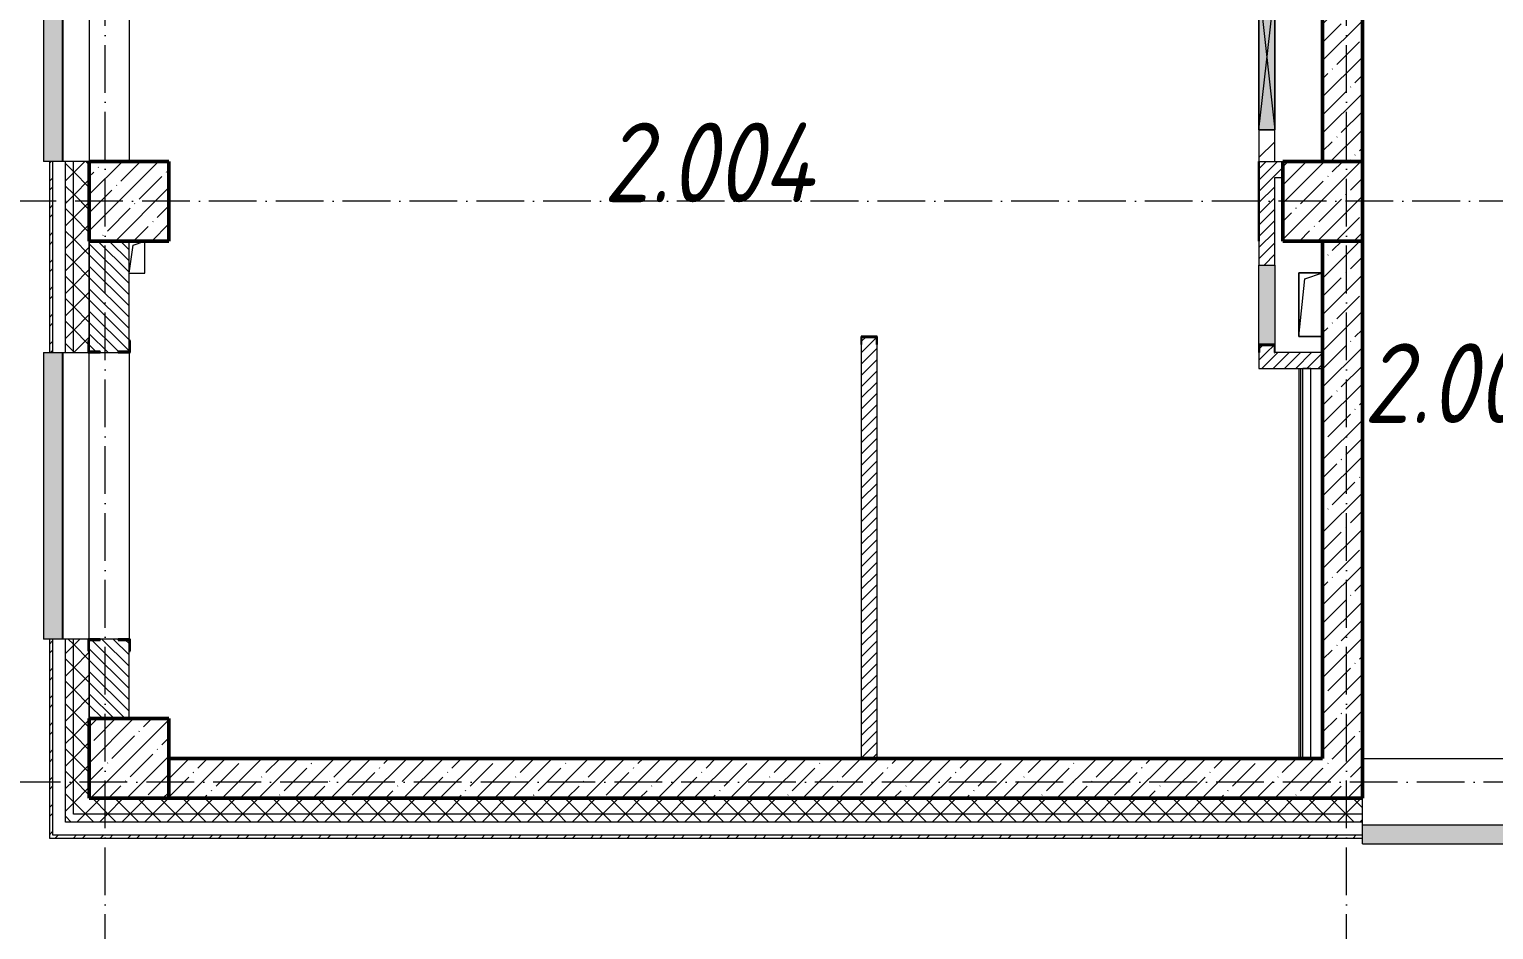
# Model space of a CAD drawing. Header units: millimetres. Extents: x -213536 to 1564669, y -45299 to 942238.
# Drawn here: x -18419 to -9217, y 513371 to 519028 of the extents above; entities that cross this region are included whole.
import ezdxf

# ---------------------------------------------------------------- set-up
doc = ezdxf.new("R2010")
doc.units = ezdxf.units.MM
doc.linetypes.add('50_200_ШТРИХ_1Т_ш5_п1_п1_', pattern=[700, 500, -100, 0, -100])
for name, color, linetype, lineweight in [('3.1) ЖБ окна 1.2 м', 102, 'Continuous', 30), ('3.3) Вычитаем ЖБбалки 0.4м -', 31, 'Continuous', 30), ('A-DETL-GENF-OTLN', 7, 'Continuous', 9), ('A-FLOR-____-OTLN', 7, 'Continuous', 9), ('A-GENM-____-MCUT', 7, 'Continuous', 25), ('A-GENM-____-OTLN', 7, 'Continuous', 9), ('A-GENM-____-OTLN-1', 7, 'Continuous', 25), ('A-GLAZ-____-OTLN', 7, 'Continuous', 9), ('A-WALL-____-MCUT', 7, 'Continuous', 13), ('A-WALL-____-MCUT-1', 7, 'Continuous', 9), ('A-WALL-____-MCUT-2', 7, 'Continuous', 50), ('A-WALL-____-OTLN', 7, 'Continuous', 9), ('A-WALL-____-PATT-1', 7, 'Continuous', 9), ('A-WALL-FNSH-MCUT-1', 7, 'Continuous', 9), ('S-COLS-____-MCUT', 7, 'Continuous', 50), ('S-COLS-____-OTLN', 7, 'Continuous', 9), ('S-GRID-____-OTLN-1', 7, '50_200_ШТРИХ_1Т_ш5_п1_п1_', 9), ('Марки помещений', 7, 'Continuous', 9)]:
    doc.layers.add(name, color=color, linetype=linetype, lineweight=lineweight)
doc.layers.add('A-GLAZ-____-OTLN-1', color=7, linetype='Continuous', lineweight=9, true_color=0xc0c0c0)
doc.styles.add('ISOCPEUR_I_2', font='isocpeui.ttf', dxfattribs={"width": 0.85, "height": 2.3})
pattern_1 = [(45, (-15591.66, 459015.94), (-70.71068, 70.71068), []), (135, (-15591.66, 459015.94), (-70.71068, -70.71068), [])]
pattern_2 = [(45, (-15591.66, 459015.94), (-114.04925, 114.04925), []), (45, (-15477.61, 459015.94), (-114.04925, 114.04925), [201.612, -40.322, 3.353, -36.97])]
pattern_3 = [(45, (-15591.663, 459015.94), (-35.35534, 35.35534), [])]
pattern_4 = [(45, (-15591.66, 459015.94), (-85.53659, 85.53659), []), (45, (-15534.64, 459015.94), (-85.53659, 85.53659), [])]

# ---------------------------------------------------------------- blocks, each defined once
blk = doc.blocks.new('BSC_Колонна _Прямоугольная - 500х500-V21-АР1_План отверстий 2 этажа в осях 1-64_Ю-ЯЯ')
at = {"layer": 'S-COLS-____-OTLN'}
h = blk.add_hatch(dxfattribs=at)
h.set_pattern_fill('FP_30', color=256, style=0, pattern_type=2)
h.set_pattern_definition([(45, (2200, -55431.04), (-114.04925, 114.04925), []), (45, (2314.05, -55431.04), (-114.04925, 114.04925), [201.613, -40.323, 3.353, -36.97])])
h.paths.add_polyline_path([(-250, -250), (250, -250), (250, 250), (-250, 250), (-250, 179.1)], flags=0)
at = {"layer": 'S-COLS-____-MCUT'}
for p, q in [((250, 250), (-250, 250)), ((-250, 250), (-250, -250)), ((250, -250), (250, 250)), ((-250, -250), (250, -250))]:
    blk.add_line(p, q, dxfattribs=at)
blk = doc.blocks.new('BSC_Колонна _Прямоугольная - 500х500-V57-АР1_План отверстий 2 этажа в осях 1-64_Ю-ЯЯ')
at = {"layer": 'S-COLS-____-OTLN'}
h = blk.add_hatch(dxfattribs=at)
h.set_pattern_fill('FP_68', color=256, style=0, pattern_type=2)
h.set_pattern_definition([(45, (2200, -58931.04), (-114.04925, 114.04925), []), (45, (2314.05, -58931.04), (-114.04925, 114.04925), [201.613, -40.323, 3.353, -36.97])])
h.paths.add_polyline_path([(-250, -250), (250, -250), (250, 250), (-250, 250), (-250, -92)], flags=0)
at = {"layer": 'S-COLS-____-MCUT'}
for p, q in [((250, 250), (-250, 250)), ((-250, 250), (-250, -250)), ((250, -250), (250, 250)), ((-250, -250), (250, -250))]:
    blk.add_line(p, q, dxfattribs=at)
blk = doc.blocks.new('BSC_Колонна _Прямоугольная - 500х500-V58-АР1_План отверстий 2 этажа в осях 1-64_Ю-ЯЯ')
at = {"layer": 'S-COLS-____-OTLN'}
h = blk.add_hatch(dxfattribs=at)
h.set_pattern_fill('FP_69', color=256, style=0, pattern_type=2)
h.set_pattern_definition([(45, (-5300, -58931.04), (-114.04925, 114.04925), []), (45, (-5185.95, -58931.04), (-114.04925, 114.04925), [201.613, -40.323, 3.353, -36.97])])
h.paths.add_polyline_path([(-250, -250), (250, -250), (250, 250), (-250, 250)], flags=0)
at = {"layer": 'S-COLS-____-MCUT'}
for p, q in [((250, 250), (-250, 250)), ((-250, 250), (-250, -250)), ((250, -250), (250, 250)), ((-250, -250), (250, -250))]:
    blk.add_line(p, q, dxfattribs=at)
blk = doc.blocks.new('Фахверк_СКБ_Уголок - 250_2700-27497298-АР1_План отверстий 2 этажа в осях 1-64_Ю-ЯЯ')
at = {"layer": 'A-GENM-____-MCUT'}
for p, q in [((200, 181), (125, 181)), ((125, 181), (125, 106)), ((125, 106), (131, 106)), ((131, 106), (131, 175)), ((131, 175), (200, 175)), ((200, 175), (200, 181)), ((131, -6), (125, -6)), ((125, -6), (125, -81)), ((125, -81), (200, -81)), ((131, -75), (131, -6)), ((200, -75), (131, -75)), ((200, -81), (200, -75))]:
    blk.add_line(p, q, dxfattribs=at)
blk = doc.blocks.new('AR_Отверстие Ниша - Лючок-32405778-АР1_План отверстий 2 этажа в осях 1-64_Ю-ЯЯ')
at = {"layer": 'A-GLAZ-____-OTLN'}
blk.add_hatch(color=256, dxfattribs=at).paths.add_polyline_path([(-250, 50), (-250, -50), (250, -50), (250, 50)], flags=0)
for p, q in [((-250, 50), (250, 50)), ((250, 50), (250, -50)), ((250, -50), (-250, -50))]:
    blk.add_line(p, q, dxfattribs=at)
blk = doc.blocks.new('154_Фахверк_СКБ_Швеллер - Тип_100_3960_зеркало-29769493-АР1_План отверстий 2 этажа в осях 1-64_Ю-ЯЯ')
at = {"layer": 'A-GENM-____-MCUT'}
for p, q in [((175, 50), (125, 50)), ((125, 50), (125, -50)), ((128, 47), (175, 47)), ((128, -47), (128, 47)), ((175, 47), (175, 50)), ((125, -50), (175, -50)), ((175, -47), (128, -47)), ((175, -50), (175, -47))]:
    blk.add_line(p, q, dxfattribs=at)
blk = doc.blocks.new('154_Фахверк_СКБ_Швеллер - Тип_100_3960-28331862-АР1_План отверстий 2 этажа в осях 1-64_Ю-ЯЯ')
at = {"layer": 'A-GENM-____-MCUT'}
for p, q in [((175, 50), (125, 50)), ((125, 50), (125, -50)), ((128, 47), (175, 47)), ((128, -47), (128, 47)), ((175, 47), (175, 50)), ((125, -50), (175, -50)), ((175, -47), (128, -47)), ((175, -50), (175, -47))]:
    blk.add_line(p, q, dxfattribs=at)
blk = doc.blocks.new('AR_Отверстие прямоугольное _в плите_ - AR_Отверстие прямоугольное _в плите_-30459278-АР1_План отверстий 2 этажа в осях 1-64_Ю-ЯЯ')
at = {"layer": 'A-GENM-____-OTLN'}
for p, q in [((75, 200), (-75, 200)), ((-75, 200), (-75, -200)), ((-37.5, 162.5), (75, 200)), ((-75, -200), (-37.5, 162.5)), ((-75, -200), (75, -200))]:
    blk.add_line(p, q, dxfattribs=at)
blk = doc.blocks.new('AR_Отверстие прямоугольное _в плите_ - AR_Отверстие прямоугольное _в плите_-V165-АР1_План отверстий 2 этажа в осях 1-64_Ю-ЯЯ')
at = {"layer": 'A-GENM-____-OTLN'}
for p, q in [((50, 100), (-50, 100)), ((-25, 75), (50, 100)), ((50, -100), (50, 100)), ((-50, -100), (-25, 75)), ((-50, -100), (50, -100))]:
    blk.add_line(p, q, dxfattribs=at)
blk = doc.blocks.new('Отлив_СКБ - Отлив витража_120_НВФ-31885283-АР1_План отверстий 2 этажа в осях 1-64_Ю-ЯЯ')
at = {"layer": 'A-GLAZ-____-OTLN-1'}
for points in [[(426.1, -2), (1000, -2), (1000, 0), (0, 0), (0, -2)], [(426.1, -120), (1000, -120), (1000, -2), (0, -2), (0, -120)]]:
    blk.add_hatch(color=256, dxfattribs=at).paths.add_polyline_path(points, flags=0)
at = {"layer": 'A-GLAZ-____-OTLN'}
for p, q in [((0, 0), (1000, 0)), ((1000, -2), (0, -2)), ((0, -120), (0, -83)), ((1000, -83), (1000, -120)), ((0, -120), (1000, -120))]:
    blk.add_line(p, q, dxfattribs=at)
blk = doc.blocks.new('Отлив_СКБ - Отлив витража_120_НВФ-31885689-АР1_План отверстий 2 этажа в осях 1-64_Ю-ЯЯ')
at = {"layer": 'A-GLAZ-____-OTLN-1'}
for points in [[(1800, 2), (1800, 120), (0, 120), (0, 2), (737.3, 2)], [(1800, 0), (1800, 2), (0, 2), (0, 0), (737.3, 0)]]:
    blk.add_hatch(color=256, dxfattribs=at).paths.add_polyline_path(points, flags=0)
at = {"layer": 'A-GLAZ-____-OTLN'}
for p, q in [((0, 83), (0, 120)), ((1800, 120), (0, 120)), ((1800, 120), (1800, 83)), ((0, 2), (1800, 2)), ((1800, 0), (0, 0))]:
    blk.add_line(p, q, dxfattribs=at)
blk = doc.blocks.new('AR_Отверстие прямоугольное _в стене_ - AR_Отверстие прямоугольное _в стене__ОВ-36801996-АР1_План отверстий 2 этажа в осях 1-64_Ю-ЯЯ')
at = {"layer": 'A-GLAZ-____-OTLN'}
blk.add_hatch(color=256, dxfattribs=at).paths.add_polyline_path([(-450, -50), (450, -50), (450, 50), (-450, 50)], flags=0)
at = {"layer": 'A-DETL-GENF-OTLN'}
for p, q in [((-450, -50), (-450, 50)), ((-450, 50), (450, 50)), ((450, 50), (-450, -50)), ((-450, 50), (450, -50)), ((450, 50), (-450, 50)), ((-450, 50), (-450, -50)), ((450, 50), (450, -50)), ((450, -50), (450, 50)), ((450, -50), (-450, -50)), ((-450, -50), (450, -50))]:
    blk.add_line(p, q, dxfattribs=at)
blk = doc.blocks.new('2этаж')
at = {"layer": 'S-GRID-____-OTLN-1', "color": 251, "ltscale": 0.6, "true_color": 0x636466}
for p, q in [((-17941.7, 511907.5), (-17941.7, 549908.8)), ((-10141.7, 511907.5), (-10141.7, 549908.8)), ((59888.4, 517947), (-20260.4, 517947)), ((88482.7, 514297), (-20260.4, 514297))]:
    blk.add_line(p, q, dxfattribs=at)

msp = doc.modelspace()

# ---------------------------------------------------------------- hatches: boundary and pattern name
at = {"layer": 'A-WALL-____-PATT-1'}
h = msp.add_hatch(dxfattribs=at)
h.set_pattern_fill('FP_3', color=256, style=0, pattern_type=2)
h.set_pattern_definition(pattern_4)
h.paths.add_polyline_path([(-18291.7, 513947), (-18271.7, 513947), (-18271.7, 515197), (-18291.7, 515197), (-18291.7, 514626.1)], flags=0)
h.paths.add_polyline_path([(-18271.7, 516997), (-18271.7, 518197), (-18291.7, 518197), (-18291.7, 516997)], flags=0)
h.paths.add_polyline_path([(-18271.7, 519997), (-18271.7, 521047), (-18291.7, 521047), (-18291.7, 519997)], flags=0)
h.paths.add_polyline_path([(-18271.7, 522847), (-18271.7, 523997), (-18291.7, 523997), (-18291.7, 522847)], flags=0)
h.paths.add_polyline_path([(-18271.7, 525797), (-18271.7, 526867), (-18291.7, 526867), (-18291.7, 525797)], flags=0)
h = msp.add_hatch(dxfattribs=at)
h.set_pattern_fill('FP_1', color=256, style=0, pattern_type=2)
h.set_pattern_definition(pattern_1)
h.paths.add_polyline_path([(-18191.7, 514047), (-18141.7, 514047), (-18141.7, 515197), (-18191.7, 515197), (-18191.7, 514626.1)], flags=0)
h.paths.add_polyline_path([(-18191.7, 516997), (-18141.7, 516997), (-18141.7, 518197), (-18191.7, 518197), (-18191.7, 517854.9)], flags=0)
h.paths.add_polyline_path([(-18191.7, 519997), (-18141.7, 519997), (-18141.7, 521047), (-18191.7, 521047)], flags=0)
h.paths.add_polyline_path([(-18141.7, 522847), (-18141.7, 523997), (-18191.7, 523997), (-18191.7, 522847)], flags=0)
h.paths.add_polyline_path([(-18191.7, 525797), (-18141.7, 525797), (-18141.7, 526697), (-18191.7, 526697), (-18191.7, 525927)], flags=0)
h = msp.add_hatch(dxfattribs=at)
h.set_pattern_fill('FP_1', color=256, style=0, pattern_type=2)
h.set_pattern_definition(pattern_1)
h.paths.add_polyline_path([(-18141.7, 514097), (-18041.7, 514097), (-18041.7, 515122), (-18047.7, 515122), (-18047.7, 515197), (-18141.7, 515197), (-18141.7, 514626.1)], flags=0)
h.paths.add_polyline_path([(-18041.7, 517697), (-18041.7, 518197), (-18141.7, 518197), (-18141.7, 517697)], flags=0)
h.paths.add_polyline_path([(-18047.7, 516997), (-18047.7, 517072), (-18041.7, 517072), (-18041.7, 517697), (-18141.7, 517697), (-18141.7, 516997)], flags=0)
h.paths.add_polyline_path([(-18047.7, 519997), (-18047.7, 520072), (-18041.7, 520072), (-18041.7, 521047), (-18141.7, 521047), (-18141.7, 519997)], flags=0)
h.paths.add_polyline_path([(-18047.7, 522847), (-18047.7, 522922), (-18041.7, 522922), (-18041.7, 523922), (-18047.7, 523922), (-18047.7, 523997), (-18141.7, 523997), (-18141.7, 522847)], flags=0)
h.paths.add_polyline_path([(-18141.7, 525797), (-18047.7, 525797), (-18047.7, 525872), (-18041.7, 525872), (-18041.7, 526697), (-18141.7, 526697), (-18141.7, 525927)], flags=0)
h = msp.add_hatch(dxfattribs=at)
h.set_pattern_fill('FP_4', color=256, style=0, pattern_type=2)
h.set_pattern_definition([(45, (-15591.66, 459015.94), (-84.85281, 84.85281), [])])
h.paths.add_polyline_path([(-10591.7, 518197), (-10591.7, 518397), (-10691.7, 518397), (-10691.7, 518197)], flags=0)
h.paths.add_polyline_path([(-10591.7, 519297), (-10591.7, 519597), (-10691.7, 519597), (-10691.7, 519297), (-10607, 519297)], flags=0)
h.paths.add_polyline_path([(-10591.7, 519897), (-10591.7, 520847), (-10691.7, 520847), (-10691.7, 519897), (-10615.7, 519897)], flags=0)
h = msp.add_hatch(dxfattribs=at)
h.set_pattern_fill('FP_13', color=256, style=0, pattern_type=2)
h.set_pattern_definition(pattern_2)
h.paths.add_polyline_path([(-10041.7, 518197), (-10041.7, 520547), (-10291.7, 520547), (-10291.7, 518197)], flags=0)
h = msp.add_hatch(dxfattribs=at)
h.set_pattern_fill('FP_5', color=256, style=0, pattern_type=2)
h.set_pattern_definition(pattern_3)
h.paths.add_polyline_path([(-10591.7, 518097), (-10541.7, 518097), (-10541.7, 518197), (-10691.7, 518197), (-10691.7, 518097)], flags=0)
h = msp.add_hatch(dxfattribs=at)
h.set_pattern_fill('FP_5', color=256, style=0, pattern_type=2)
h.set_pattern_definition(pattern_3)
h.paths.add_polyline_path([(-10594.7, 516997), (-10594.7, 517044), (-10688.7, 517044), (-10688.7, 516997), (-10641.7, 516997)], flags=0)
h.paths.add_polyline_path([(-10691.7, 517547), (-10591.7, 517547), (-10591.7, 518097), (-10691.7, 518097)], flags=0)
h = msp.add_hatch(dxfattribs=at)
h.set_pattern_fill('FP_6', color=256, style=0, pattern_type=2)
h.set_pattern_definition([(135, (-15591.663, 459015.94), (-35.35534, -35.35534), [])])
h.paths.add_polyline_path([(-18041.7, 514697), (-17791.7, 514697), (-17791.7, 515191), (-17860.7, 515191), (-17860.7, 515197), (-17972.7, 515197), (-17972.7, 515191), (-18041.7, 515191), (-18041.7, 515122)], flags=0)
h.paths.add_polyline_path([(-17972.7, 516997), (-17860.7, 516997), (-17860.7, 517003), (-17791.7, 517003), (-17791.7, 517697), (-18041.7, 517697), (-18041.7, 517003), (-17972.7, 517003)], flags=0)
h = msp.add_hatch(dxfattribs=at)
h.set_pattern_fill('FP_13', color=256, style=0, pattern_type=2)
h.set_pattern_definition(pattern_2)
h.paths.add_polyline_path([(-10041.7, 514447), (-10041.7, 517697), (-10291.7, 517697), (-10291.7, 514447)], flags=0)
h = msp.add_hatch(dxfattribs=at)
h.set_pattern_fill('FP_5', color=256, style=0, pattern_type=2)
h.set_pattern_definition(pattern_3)
h.paths.add_polyline_path([(-13191.7, 514447), (-13091.7, 514447), (-13091.7, 517047), (-13094.7, 517047), (-13094.7, 517094), (-13188.7, 517094), (-13188.7, 517047), (-13191.7, 517047)], flags=0)
h = msp.add_hatch(dxfattribs=at)
h.set_pattern_fill('FP_5', color=256, style=0, pattern_type=2)
h.set_pattern_definition(pattern_3)
h.paths.add_polyline_path([(-10591.7, 516897), (-10291.7, 516897), (-10291.7, 516997), (-10691.7, 516997), (-10691.7, 516897), (-10594.7, 516897)], flags=0)
h = msp.add_hatch(dxfattribs=at)
h.set_pattern_fill('FP_13', color=256, style=0, pattern_type=2)
h.set_pattern_definition(pattern_2)
h.paths.add_polyline_path([(-10291.7, 514197), (-10291.7, 514447), (-17541.7, 514447), (-17541.7, 514197), (-12071.8, 514197)], flags=0)
h = msp.add_hatch(dxfattribs=at)
h.set_pattern_fill('FP_13', color=256, style=0, pattern_type=2)
h.set_pattern_definition(pattern_2)
h.paths.add_polyline_path([(-2541.7, 514197), (-2541.7, 514447), (-9041.7, 514447), (-9041.7, 514197), (-3234.3, 514197)], flags=0)
h.paths.add_polyline_path([(-10291.7, 514197), (-10041.7, 514197), (-10041.7, 514447), (-10291.7, 514447)], flags=0)
h = msp.add_hatch(dxfattribs=at)
h.set_pattern_fill('FP_1', color=256, style=0, pattern_type=2)
h.set_pattern_definition(pattern_1)
h.paths.add_polyline_path([(58628.2, 514097), (58708.3, 514097), (58708.3, 514197), (52358.3, 514197), (52358.3, 514097), (55093.2, 514097)], flags=0)
h.paths.add_polyline_path([(49408.3, 514097), (51358.3, 514097), (51358.3, 514197), (49483.3, 514197), (49483.3, 514191), (49408.3, 514191)], flags=0)
h.paths.add_polyline_path([(48408.3, 514097), (48408.3, 514191), (48333.3, 514191), (48333.3, 514197), (47383.3, 514197), (47383.3, 514191), (47308.3, 514191), (47308.3, 514097), (48023.2, 514097)], flags=0)
h.paths.add_polyline_path([(44488.2, 514097), (45508.3, 514097), (45508.3, 514191), (45433.3, 514191), (45433.3, 514197), (44383.3, 514197), (44383.3, 514191), (44308.3, 514191), (44308.3, 514097), (44383.3, 514097)], flags=0)
h.paths.add_polyline_path([(42508.3, 514097), (42508.3, 514191), (42433.3, 514191), (42433.3, 514197), (41383.3, 514197), (41383.3, 514191), (41308.3, 514191), (41308.3, 514097), (41836.9, 514097)], flags=0)
h.paths.add_polyline_path([(38743.8, 514097), (39508.3, 514097), (39508.3, 514191), (39433.3, 514191), (39433.3, 514197), (38383.3, 514197), (38383.3, 514191), (38308.3, 514191), (38308.3, 514097), (38658.3, 514097)], flags=0)
h.paths.add_polyline_path([(36433.3, 514097), (36508.3, 514097), (36508.3, 514191), (36433.3, 514191), (36433.3, 514197), (35383.3, 514197), (35383.3, 514191), (35308.3, 514191), (35308.3, 514097), (35650.7, 514097)], flags=0)
h.paths.add_polyline_path([(32308.3, 514097), (33508.3, 514097), (33508.3, 514191), (33433.3, 514191), (33433.3, 514197), (32383.3, 514197), (32383.3, 514191), (32308.3, 514191)], flags=0)
h.paths.add_polyline_path([(26883.3, 514097), (26958.3, 514097), (26958.3, 514191), (26883.3, 514191), (26883.3, 514197), (25833.3, 514197), (25833.3, 514191), (25758.3, 514191), (25758.3, 514097), (26813.2, 514097)], flags=0)
h.paths.add_polyline_path([(28833.3, 514097), (30508.3, 514097), (30508.3, 514191), (30433.3, 514191), (30433.3, 514197), (28833.3, 514197), (28833.3, 514191), (28758.3, 514191), (28758.3, 514097)], flags=0)
h.paths.add_polyline_path([(23883.3, 514097), (23958.3, 514097), (23958.3, 514191), (23883.3, 514191), (23883.3, 514197), (22833.3, 514197), (22833.3, 514191), (22758.3, 514191), (22758.3, 514097), (23608.3, 514097)], flags=0)
h.paths.add_polyline_path([(20958.3, 514097), (20958.3, 514191), (20883.3, 514191), (20883.3, 514197), (19833.3, 514197), (19833.3, 514191), (19758.3, 514191), (19758.3, 514097), (20626.9, 514097)], flags=0)
h.paths.add_polyline_path([(16758.3, 514097), (17958.3, 514097), (17958.3, 514191), (17883.3, 514191), (17883.3, 514197), (16833.3, 514197), (16833.3, 514191), (16758.3, 514191)], flags=0)
h.paths.add_polyline_path([(14958.3, 514097), (14958.3, 514191), (14883.3, 514191), (14883.3, 514197), (13833.3, 514197), (13833.3, 514191), (13758.3, 514191), (13758.3, 514097), (14883.3, 514097)], flags=0)
h.paths.add_polyline_path([(11108.3, 514097), (11958.3, 514097), (11958.3, 514191), (11883.3, 514191), (11883.3, 514197), (10833.3, 514197), (10833.3, 514191), (10758.3, 514191), (10758.3, 514097), (10905.7, 514097)], flags=0)
h.paths.add_polyline_path([(8958.3, 514097), (8958.3, 514191), (8883.3, 514191), (8883.3, 514197), (7833.3, 514197), (7833.3, 514191), (7758.3, 514191), (7758.3, 514097), (8254.4, 514097)], flags=0)
h.paths.add_polyline_path([(5958.3, 514097), (5958.3, 514191), (5883.3, 514191), (5883.3, 514197), (4833.3, 514197), (4833.3, 514191), (4758.3, 514191), (4758.3, 514097), (5883.3, 514097)], flags=0)
h.paths.add_polyline_path([(2958.3, 514097), (2958.3, 514191), (2883.3, 514191), (2883.3, 514197), (1833.3, 514197), (1833.3, 514191), (1758.3, 514191), (1758.3, 514097), (2951.9, 514097)], flags=0)
h.paths.add_polyline_path([(758.3, 514097), (758.3, 514191), (683.3, 514191), (683.3, 514197), (-9041.7, 514197), (-9041.7, 514097), (300.7, 514097)], flags=0)
h.paths.add_polyline_path([(-10041.7, 514097), (-10041.7, 514197), (-18041.7, 514197), (-18041.7, 514097), (-12071.8, 514097)], flags=0)
h = msp.add_hatch(dxfattribs=at)
h.set_pattern_fill('FP_1', color=256, style=0, pattern_type=2)
h.set_pattern_definition(pattern_1)
h.paths.add_polyline_path([(58708.3, 514047), (58708.3, 514097), (52358.3, 514097), (52358.3, 514047), (58628.2, 514047)], flags=0)
h.paths.add_polyline_path([(51358.3, 514047), (51358.3, 514097), (49408.3, 514097), (49408.3, 514047), (49790.7, 514047)], flags=0)
h.paths.add_polyline_path([(48408.3, 514047), (48408.3, 514097), (47308.3, 514097), (47308.3, 514047), (48023.2, 514047)], flags=0)
h.paths.add_polyline_path([(45508.3, 514047), (45508.3, 514097), (44308.3, 514097), (44308.3, 514047), (44488.2, 514047)], flags=0)
h.paths.add_polyline_path([(42508.3, 514047), (42508.3, 514097), (41308.3, 514097), (41308.3, 514047), (41836.9, 514047)], flags=0)
h.paths.add_polyline_path([(39508.3, 514047), (39508.3, 514097), (38308.3, 514097), (38308.3, 514047), (39185.7, 514047)], flags=0)
h.paths.add_polyline_path([(35308.3, 514047), (36508.3, 514047), (36508.3, 514097), (35308.3, 514097)], flags=0)
h.paths.add_polyline_path([(32999.4, 514047), (33508.3, 514047), (33508.3, 514097), (32308.3, 514097), (32308.3, 514047)], flags=0)
h.paths.add_polyline_path([(28758.3, 514047), (30508.3, 514047), (30508.3, 514097), (28758.3, 514097)], flags=0)
h.paths.add_polyline_path([(25758.3, 514047), (26958.3, 514047), (26958.3, 514097), (25758.3, 514097)], flags=0)
h.paths.add_polyline_path([(23958.3, 514047), (23958.3, 514097), (22758.3, 514097), (22758.3, 514047), (23278.2, 514047)], flags=0)
h.paths.add_polyline_path([(17958.3, 514047), (17958.3, 514097), (16758.3, 514097), (16758.3, 514047)], flags=0)
h.paths.add_polyline_path([(19758.3, 514047), (20958.3, 514047), (20958.3, 514097), (19758.3, 514097)], flags=0)
h.paths.add_polyline_path([(14958.3, 514047), (14958.3, 514097), (13758.3, 514097), (13758.3, 514047), (14440.7, 514047)], flags=0)
h.paths.add_polyline_path([(11958.3, 514047), (11958.3, 514097), (10758.3, 514097), (10758.3, 514047), (11789.4, 514047)], flags=0)
h.paths.add_polyline_path([(7758.3, 514047), (8958.3, 514047), (8958.3, 514097), (7758.3, 514097)], flags=0)
h.paths.add_polyline_path([(5958.3, 514047), (5958.3, 514097), (4758.3, 514097), (4758.3, 514047), (5603.2, 514047)], flags=0)
h.paths.add_polyline_path([(2951.9, 514047), (2958.3, 514047), (2958.3, 514097), (1758.3, 514097), (1758.3, 514047), (2068.2, 514047)], flags=0)
h.paths.add_polyline_path([(758.3, 514047), (758.3, 514097), (-9041.7, 514097), (-9041.7, 514047), (300.7, 514047)], flags=0)
h.paths.add_polyline_path([(-10041.7, 514047), (-10041.7, 514097), (-18141.7, 514097), (-18141.7, 514047), (-12071.8, 514047)], flags=0)
h = msp.add_hatch(dxfattribs=at)
h.set_pattern_fill('FP_3', color=256, style=0, pattern_type=2)
h.set_pattern_definition(pattern_4)
h.paths.add_polyline_path([(29623.3, 513947), (29623.3, 513967), (28758.3, 513967), (28758.3, 513947), (29464.4, 513947)], flags=0)
h.paths.add_polyline_path([(26813.2, 513947), (26958.3, 513947), (26958.3, 513967), (25758.3, 513967), (25758.3, 513947)], flags=0)
h.paths.add_polyline_path([(23278.2, 513947), (23958.3, 513947), (23958.3, 513967), (22758.3, 513967), (22758.3, 513947)], flags=0)
h.paths.add_polyline_path([(20958.3, 513947), (20958.3, 513967), (19758.3, 513967), (19758.3, 513947), (20626.9, 513947)], flags=0)
h.paths.add_polyline_path([(17958.3, 513947), (17958.3, 513967), (16758.3, 513967), (16758.3, 513947)], flags=0)
h.paths.add_polyline_path([(14958.3, 513947), (14958.3, 513967), (13758.3, 513967), (13758.3, 513947), (14440.7, 513947)], flags=0)
h.paths.add_polyline_path([(11789.4, 513947), (11958.3, 513947), (11958.3, 513967), (10758.3, 513967), (10758.3, 513947), (10905.7, 513947)], flags=0)
h.paths.add_polyline_path([(8958.3, 513947), (8958.3, 513967), (7758.3, 513967), (7758.3, 513947), (8254.4, 513947)], flags=0)
h.paths.add_polyline_path([(5603.2, 513947), (5958.3, 513947), (5958.3, 513967), (4758.3, 513967), (4758.3, 513947)], flags=0)
h.paths.add_polyline_path([(1758.3, 513947), (2958.3, 513947), (2958.3, 513967), (1758.3, 513967)], flags=0)
h.paths.add_polyline_path([(758.3, 513947), (758.3, 513967), (-9041.7, 513967), (-9041.7, 513947), (300.7, 513947)], flags=0)
h.paths.add_polyline_path([(-10041.7, 513947), (-10041.7, 513967), (-18271.7, 513967), (-18271.7, 513947), (-12071.8, 513947)], flags=0)

# ---------------------------------------------------------------- linework, layer by layer
at = {"layer": '3.3) Вычитаем ЖБбалки 0.4м -'}
for points in [[(-17791.7, 518197), (-17541.7, 518197)], [(-17541.7, 517697), (-17541.7, 518197)], [(-10691.7, 517697), (-10691.7, 518197)], [(-17791.7, 517697), (-17541.7, 517697)]]:
    msp.add_lwpolyline(points, dxfattribs=at)
at = {"layer": 'A-FLOR-____-OTLN'}
for p, q in [((-10441.7, 517497), (-10291.7, 517497)), ((-10441.7, 517097), (-10441.7, 517497)), ((-10291.7, 517097), (-10441.7, 517097))]:
    msp.add_line(p, q, dxfattribs=at)
at = {"layer": 'A-WALL-____-MCUT'}
for p, q in [((-18041.7, 518197), (-18271.7, 518197)), ((-18271.7, 518197), (-18271.7, 516997)), ((-17791.7, 517072), (-17791.7, 517697)), ((-18271.7, 516997), (-18047.7, 516997)), ((-17972.7, 516997), (-17860.7, 516997)), ((-10366.7, 516897), (-10416.7, 516897)), ((-10416.7, 514447), (-10416.7, 516897)), ((-10366.7, 514447), (-10366.7, 516897)), ((-18047.7, 515197), (-18271.7, 515197)), ((-18271.7, 515197), (-18271.7, 513967)), ((-17860.7, 515197), (-17972.7, 515197)), ((-17791.7, 514697), (-17791.7, 515122)), ((-10041.7, 513967), (-10041.7, 514197)), ((-18271.7, 513967), (-10041.7, 513967))]:
    msp.add_line(p, q, dxfattribs=at)
at = {"layer": 'A-WALL-____-MCUT-1'}
for p, q in [((-18191.7, 516997), (-18191.7, 518197)), ((-18141.7, 516997), (-18141.7, 518197)), ((-18041.7, 517697), (-18041.7, 517072)), ((-18041.7, 517072), (-18041.7, 517697)), ((-10429.2, 514447), (-10429.2, 516897)), ((-18191.7, 514047), (-18191.7, 515197)), ((-18141.7, 514097), (-18141.7, 515197)), ((-18041.7, 515122), (-18041.7, 514697)), ((-18041.7, 514697), (-18041.7, 515122)), ((-10041.7, 514047), (-18191.7, 514047)), ((-10041.7, 514097), (-18141.7, 514097))]:
    msp.add_line(p, q, dxfattribs=at)
at = {"layer": 'A-WALL-____-MCUT-2'}
for p, q in [((-10291.7, 520547), (-10291.7, 518197)), ((-10041.7, 518197), (-10041.7, 520547)), ((-10291.7, 517697), (-10291.7, 514447)), ((-10041.7, 514197), (-10041.7, 517697)), ((-10291.7, 514447), (-17541.7, 514447)), ((-17541.7, 514197), (-10041.7, 514197)), ((-10291.7, 514197), (-10041.7, 514197))]:
    msp.add_line(p, q, dxfattribs=at)
at = {"layer": 'A-WALL-____-OTLN'}
for p, q in [((-18041.7, 519997), (-18041.7, 518197)), ((-17791.7, 519997), (-17791.7, 518197)), ((-18041.7, 515197), (-18041.7, 516997)), ((-17791.7, 516997), (-17791.7, 515197)), ((-10041.7, 514447), (-9041.7, 514447))]:
    msp.add_line(p, q, dxfattribs=at)
at = {"layer": 'A-WALL-FNSH-MCUT-1'}
for p, q in [((-10691.7, 518397), (-10691.7, 517547)), ((-10591.7, 518197), (-10591.7, 518397)), ((-18291.7, 518197), (-18291.7, 516997)), ((-18271.7, 518197), (-18291.7, 518197)), ((-10691.7, 518197), (-10541.7, 518197)), ((-10591.7, 517547), (-10591.7, 518097)), ((-10591.7, 518097), (-10541.7, 518097)), ((-18291.7, 516997), (-18271.7, 516997)), ((-13191.7, 517047), (-13191.7, 514447)), ((-13091.7, 514447), (-13091.7, 517047)), ((-10691.7, 516997), (-10691.7, 516897)), ((-10291.7, 516997), (-10591.7, 516997)), ((-10691.7, 516897), (-10291.7, 516897)), ((-10441.7, 516897), (-10441.7, 514447)), ((-18291.7, 515197), (-18291.7, 513947)), ((-18271.7, 515197), (-18291.7, 515197)), ((-18291.7, 513947), (-10041.7, 513947)), ((-10041.7, 513947), (-10041.7, 513967))]:
    msp.add_line(p, q, dxfattribs=at)

# ---------------------------------------------------------------- block references
at = {"layer": '3.1) ЖБ окна 1.2 м'}
msp.add_blockref('2этаж', (0, 0), dxfattribs=at)
at = {"layer": 'A-GENM-____-OTLN'}
for name, p in [('AR_Отверстие прямоугольное _в плите_ - AR_Отверстие прямоугольное _в плите_-V165-АР1_План отверстий 2 этажа в осях 1-64_Ю-ЯЯ', (-17741.7, 517596.6)), ('AR_Отверстие прямоугольное _в плите_ - AR_Отверстие прямоугольное _в плите_-30459278-АР1_План отверстий 2 этажа в осях 1-64_Ю-ЯЯ', (-10366.7, 517297))]:
    msp.add_blockref(name, p, dxfattribs=at)
at = {"layer": 'A-GENM-____-OTLN-1'}
for name, p, rotation in [('Фахверк_СКБ_Уголок - 250_2700-27497298-АР1_План отверстий 2 этажа в осях 1-64_Ю-ЯЯ', (-17866.7, 516872), 89.99999999999991), ('154_Фахверк_СКБ_Швеллер - Тип_100_3960-28331862-АР1_План отверстий 2 этажа в осях 1-64_Ю-ЯЯ', (-13141.7, 517222), 269.9999999999999), ('154_Фахверк_СКБ_Швеллер - Тип_100_3960_зеркало-29769493-АР1_План отверстий 2 этажа в осях 1-64_Ю-ЯЯ', (-10641.7, 517172), 269.9999999999999), ('Фахверк_СКБ_Уголок - 250_2700-27497298-АР1_План отверстий 2 этажа в осях 1-64_Ю-ЯЯ', (-17966.7, 515322), 269.9999999999999)]:
    msp.add_blockref(name, p, dxfattribs=dict(at, rotation=rotation))
at = {"layer": 'A-GLAZ-____-OTLN'}
for name, p, rotation in [('Отлив_СКБ - Отлив витража_120_НВФ-31885689-АР1_План отверстий 2 этажа в осях 1-64_Ю-ЯЯ', (-18208.7, 518197), 90), ('AR_Отверстие прямоугольное _в стене_ - AR_Отверстие прямоугольное _в стене__ОВ-36801996-АР1_План отверстий 2 этажа в осях 1-64_Ю-ЯЯ', (-10641.7, 518847), 90.0000000000001), ('AR_Отверстие Ниша - Лючок-32405778-АР1_План отверстий 2 этажа в осях 1-64_Ю-ЯЯ', (-10641.7, 517297), 89.9999999999999), ('Отлив_СКБ - Отлив витража_120_НВФ-31885689-АР1_План отверстий 2 этажа в осях 1-64_Ю-ЯЯ', (-18208.7, 515197), 90)]:
    msp.add_blockref(name, p, dxfattribs=dict(at, rotation=rotation))
msp.add_blockref('Отлив_СКБ - Отлив витража_120_НВФ-31885283-АР1_План отверстий 2 этажа в осях 1-64_Ю-ЯЯ', (-10041.7, 514030), dxfattribs=at)
at = {"layer": 'S-COLS-____-OTLN'}
for name, p in [('BSC_Колонна _Прямоугольная - 500х500-V57-АР1_План отверстий 2 этажа в осях 1-64_Ю-ЯЯ', (-17791.7, 517947)), ('BSC_Колонна _Прямоугольная - 500х500-V58-АР1_План отверстий 2 этажа в осях 1-64_Ю-ЯЯ', (-10291.7, 517947)), ('BSC_Колонна _Прямоугольная - 500х500-V21-АР1_План отверстий 2 этажа в осях 1-64_Ю-ЯЯ', (-17791.7, 514447))]:
    msp.add_blockref(name, p, dxfattribs=at)

# ---------------------------------------------------------------- texts
at = {"layer": 'Марки помещений', "char_height": 500, "attachment_point": 1, "style": 'ISOCPEUR_I_2'}
for s, insert, width in [('2.004', (-14811.3, 518441.5), 817.721), ('2.008', (-10034.8, 517054.7), 785.654)]:
    msp.add_mtext(s, dxfattribs=dict(at, insert=insert, width=width))

doc.saveas('drawing.dxf')
